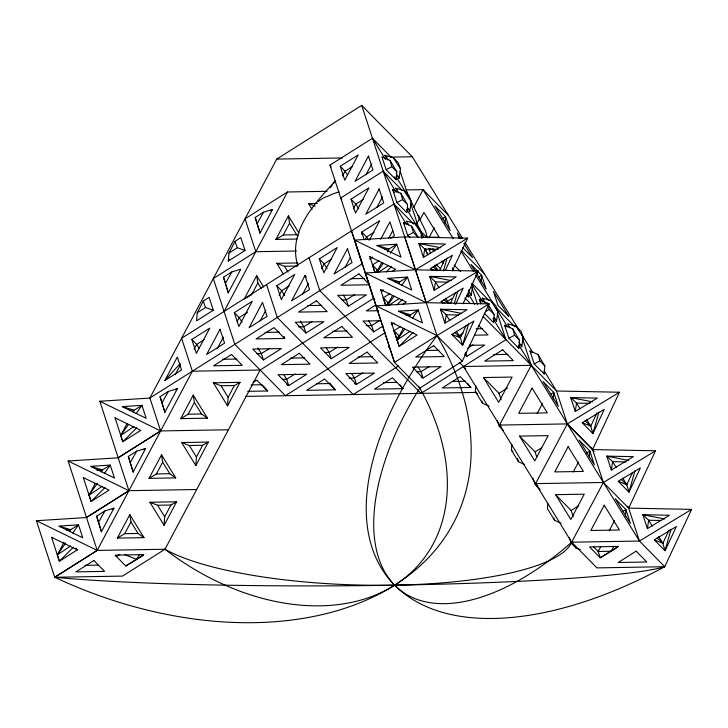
<?xml version="1.0" encoding="UTF-8"?>
<svg xmlns="http://www.w3.org/2000/svg" width="728" height="728" viewBox="0 0 728 728"><rect width="100%" height="100%" fill="white"/><g stroke="black" fill="none" stroke-linecap="round" stroke-linejoin="round"><path stroke-width="1.09" d="M489.125 406.169L482.491 403.194L475.384 391.664L475.748 385.567M524.233 464.309L518.545 461.761L511.447 450.232L511.811 444.135M547.811 503.712L547.511 508.79L554.609 520.329L561.243 523.305M164.1 525.343L164.683 516.78L170.925 505.014L176.595 501.81L164.1 525.343L149.904 502.275L176.595 501.81M195.823 465.601L196.405 457.038L202.657 445.272L208.317 442.078L195.823 465.601L181.627 442.542L208.317 442.078M227.546 405.86L228.128 397.297L234.38 385.54L240.04 382.337L227.546 405.86L213.35 382.801L240.04 382.337M361.579 234.252L361.743 232.059L379.697 220.711L369.387 240.131M445.081 223.278L445.582 216.707L434.889 205.851L450.132 230.603L445.582 216.707L441.951 219.001M481.144 281.845L481.636 275.266L470.943 264.419L475.047 271.08M553.262 398.98L553.753 392.401L543.061 381.554L558.303 406.306L553.753 392.401L551.041 394.121M589.325 457.548L589.817 450.969L579.124 440.112L594.366 464.874L589.817 450.969L586.186 453.262M625.379 516.116L625.88 509.536L615.187 498.68L630.421 523.432L625.88 509.536L623.159 511.256M197.233 312.776L196.578 320.811L213.304 310.237L209.063 297.288L203.203 301.192L197.233 312.776L205.596 307.489L213.304 310.237M228.301 261.07L228.956 253.035L234.926 241.459L240.795 237.546L245.027 250.496L228.301 261.07L229.338 259.113M396.123 179.816L396.806 171.772L390.09 160.415L381.918 156.748L386.159 169.706L396.123 179.816L394.349 176.931M407.562 204.659L406.879 212.703L396.924 202.584L392.683 189.635L400.846 193.302L407.562 204.659L402.584 199.608L400.846 193.302M466.73 295.395L468.268 296.951L468.859 289.917M480.771 303.885L479.361 299.572L487.533 303.23L494.248 314.596L493.557 322.631L484.366 313.295M518.855 348.312L519.546 340.276L512.831 328.91L504.659 325.252L508.899 338.202L518.855 348.312L517.672 346.392M544.153 373.992L544.835 365.957L538.119 354.591L529.957 350.932L534.197 363.882L544.153 373.992L542.97 372.072M396.687 174.511L399.053 178.36L400.446 168.787L398.262 162.763L393.284 157.703L384.857 155.292L387.815 160.096M407.452 207.398L409.819 211.247L411.211 201.674L409.027 195.65L404.049 190.59L395.623 188.179L398.58 192.984M421.512 237.747L421.976 234.562L419.783 228.537L414.805 223.478L406.379 221.066L408.745 224.916M468.24 290.69L471.198 295.495L472.59 285.922L471.862 283.92M494.13 317.335L496.496 321.175L497.888 311.602L495.704 305.578L490.727 300.528L482.3 298.116L485.257 302.921M518.837 342.051L521.794 346.856L523.186 337.282L521.002 331.258L516.025 326.208L507.598 323.796L509.964 327.636M423.423 257.394L424.688 249.012L418.864 243.489L445.472 244.007L423.423 257.394L418.864 243.489L440.731 247.775M434.179 290.281L435.444 281.891L429.629 276.376L456.229 276.895L434.179 290.281L429.629 276.376L451.487 280.662M444.935 323.15L446.209 314.769L440.385 309.254L466.985 309.764L444.935 323.15L440.385 309.254L461.152 313.322M575.284 411.475L576.549 403.094L570.725 397.579L597.324 398.089L575.284 411.475L570.725 397.579L592.583 401.856M611.338 470.042L612.603 461.661L606.788 456.147L633.387 456.656L611.338 470.042L606.788 456.147L628.646 460.424M647.401 528.619L648.666 520.238L642.842 514.723L669.451 515.233L647.401 528.619L642.842 514.723L664.71 519M443.461 270.934L447.065 258.067M454.217 303.822L457.83 290.954M468.586 323.824L462.571 345.272L451.879 334.425L473.928 321.039L462.571 345.272L460.415 337.828L456.265 331.104M598.926 412.148L592.91 433.597L582.227 422.75L604.267 409.364L592.91 433.597L590.754 426.153L586.613 419.428M634.989 470.716L628.974 492.164L618.281 481.317L640.331 467.931L628.974 492.164L626.808 484.721L622.668 477.996M671.043 529.292L665.037 550.741L654.345 539.894L676.394 526.508L665.037 550.741L662.871 543.297L658.731 536.572M439.858 270.015L444.662 259.75M445.318 270.425L452.406 255.273L430.366 268.659L431.895 270.215M452.27 270.916L467.622 238.147L404.677 236.928L354.636 240.094L372.973 296.651L374.747 299.536M450.614 302.903L455.428 292.638M455.601 304.322L463.172 288.161L441.123 301.547L442.651 303.103M463.026 303.794L478.387 271.034L415.442 269.815L365.401 272.982L394.494 362.426L419.792 388.115A214.041 152.334 39 0 1 394.676 585.157A335.517 224.097 24.7 0 1 54.709 577.268L36.4 520.72L86.459 517.544L128.92 490.681L196.697 489.507M451.879 334.425L460.415 337.828L466.184 325.507M522.231 337.756L531.258 365.338L499.535 425.079L567.312 423.905L592.61 449.567L619.483 392.228L556.538 391.018L567.312 423.905L592.61 449.586L603.375 482.473L628.673 508.135L691.6 509.373L664.728 566.712A335.59 175.312 -39.1 0 1 394.649 585.166A214.105 111.557 -51.9 0 1 419.792 388.115L462.28 361.261L489.143 303.904L426.199 302.684L376.158 305.869L436.955 335.562M582.227 422.75L590.754 426.153L597.005 412.812M618.281 481.317L626.808 484.721L632.587 472.399M592.601 449.576L655.537 450.796L628.673 508.135L639.439 541.05L664.728 566.712A335.49 22.122 -0.3 0 1 394.685 585.175A335.49 22.122 -0.3 0 1 54.709 577.268L97.197 550.413L192.365 371.198L181.581 338.311L393.985 204.04L413.75 224.106M654.345 539.894L662.871 543.297L669.123 529.957M194.139 349.194L196.669 344.408L204.149 339.676M237.128 321.385L239.157 317.554L247.566 312.239M279.106 295.495L281.645 290.7L289.116 285.977M342.533 176.012L345.063 171.217L352.543 166.494M321.594 268.641L324.133 263.845L331.604 259.123M353.289 208.9L355.828 204.104L363.299 199.381M365.065 239.867L366.594 236.991L374.065 232.268M375.775 272.745L377.304 269.87L379.17 268.687M386.541 305.633L388.06 302.748L389.935 301.574M396.287 340.431L398.826 335.635L393.975 330.703L400.591 326.526M64.019 542.278L57.312 554.9L59.378 561.233L77.323 549.877L75.949 548.111M69.688 531.595L70.716 529.656L78.515 524.833L82.737 537.774L58.804 526.08L78.515 524.833L72.727 533.033M95.222 483.51L89.034 495.167L91.1 501.492L109.045 490.135L83.356 477.586M101.41 471.862L102.439 469.915L110.237 465.092L114.46 478.032L90.527 466.348L110.237 465.092L104.45 473.291M126.945 423.778L120.757 435.426L122.823 441.75L140.768 430.394L115.079 417.845M133.133 412.121L134.17 410.183L141.96 405.35L146.192 418.3L122.249 406.606L141.96 405.35L136.181 413.559M462.562 238.356L412.294 156.748L361.698 105.387L276.749 159.095L149.859 398.052L362.28 263.791L351.524 230.903M164.847 380.553L177.341 357.029L181.581 369.979L164.847 380.553L180.216 363.509M175.193 374.674L180.353 364.965M101.429 531.704L113.923 508.18L104.978 510.883L96.615 516.17L101.429 531.704L96.615 516.17M133.151 471.962L145.646 448.439L136.7 451.151L128.337 456.438L133.151 471.962L128.337 456.438M164.874 412.221L177.368 388.697L168.432 391.409L160.06 396.696L164.874 412.221L160.06 396.696M228.301 292.738L240.795 269.214L231.85 271.926L223.487 277.213L228.301 292.738L223.487 277.213M260.023 233.006L272.518 209.482L263.572 212.185L255.209 217.472L260.023 233.006L255.209 217.472M224.06 311.457L287.514 191.983L327.054 191.3M217.162 348.794L223.35 337.137M117.299 538.11L129.793 514.587L143.989 537.646L117.299 538.11L124.716 533.679L138.056 533.451L143.989 537.646M149.022 478.369L161.516 454.845L175.721 477.905L149.022 478.369L156.438 473.946L169.779 473.71L175.721 477.905M180.753 418.627L193.238 395.104L207.444 418.172L180.753 418.627L188.161 414.205L201.51 413.977L207.444 418.172M244.171 299.153L256.666 275.63L263.764 287.16M297.024 239.048L275.894 239.412L288.388 215.888L299.035 233.188M124.716 533.679L130.958 521.921L129.793 514.587M156.438 473.946L162.681 462.18L161.516 454.845M188.161 414.205L194.403 402.447L193.238 395.104M256.666 275.63L257.83 282.964L251.588 294.722L245.099 298.598M275.894 239.412L283.31 234.98L289.553 223.223L288.388 215.888M260.169 320.966L265.838 310.283M139.348 554.581L136.773 559.432L125.798 565.984L115.106 555.136L143.753 554.636L125.798 565.984M305.005 275.575L291.591 300.828L309.555 289.48L305.005 275.575L306.397 276.995M691.6 509.373L639.439 541.05L571.653 542.205A214.023 53.544 1.5 0 1 394.685 585.175A214.041 152.334 39 0 1 164.974 549.249L97.197 550.413L54.709 577.268L122.495 576.094L164.974 549.249L260.151 370.033L373.419 298.416M302.648 294.121L308.326 283.438M366.075 174.638L371.744 163.955M345.136 267.267L350.295 257.557M376.831 207.526L382.509 196.842M380.662 239.348L389.944 221.867L394.494 235.772L390.718 238.156M388.625 238.466L392.756 230.694M376.576 272.327L381.736 262.617M387.405 251.934L388.952 249.021L396.751 244.199L400.973 257.148L377.04 245.454L396.751 244.199L390.326 253.317M413.559 207.562L423.077 189.635L448.375 215.315M419.792 220.174L423.914 212.403L439.157 237.155L427.036 237.364M387.341 305.214L392.501 295.504M398.689 283.856L399.718 281.909L407.507 277.086L411.739 290.026L387.796 278.342L407.507 277.086L401.729 285.285M428.974 237.765L434.252 227.828M410.255 331.167L397.069 340.049L403.257 328.392M409.445 316.744L410.483 314.796L418.272 309.973L422.504 322.914L398.562 311.22L418.272 309.973L412.494 318.172M537.155 413.468L542.433 403.521M537.965 486.049L535.59 483.638L567.312 423.905L619.483 392.228M573.209 472.035L578.487 462.089M655.537 450.796L603.375 482.473L571.653 542.205A214.105 111.557 -51.9 0 1 394.649 585.166A335.59 175.312 -39.1 0 1 436.982 335.581L404.695 236.919M600.827 546.5L598.179 551.478L600.254 557.775L610.319 551.769M609.272 530.603L614.55 520.657M593.511 546.728L598.179 551.478L611.229 551.223L613.813 546.364M257.193 223.505L263.572 212.185M225.471 283.238L231.85 271.926M162.044 402.721L168.432 391.409M130.321 462.462L136.7 451.151M98.599 522.204L104.978 510.883M128.465 424.488L120.757 435.426L133.943 426.544M97.388 483.319L89.034 495.167L102.22 486.286M65.666 543.061L57.312 554.9L70.498 546.018M376.831 272.454L383.256 263.336M387.596 305.332L394.021 296.223M397.069 340.049L404.777 329.111M330.184 187.842L332.277 185.167M333.679 183.374L335.071 181.591M335.599 180.562C314.632 203.722 287.706 231.013 297.688 265.556M136.846 427.682L122.823 441.75L115.033 417.754M105.114 487.414L91.1 501.492L83.311 477.495M73.392 547.156L59.378 561.233L51.579 537.237M386.177 271.999L391.628 266.53M396.942 304.886L402.393 299.408M413.158 332.296L399.135 346.373L393.975 330.703M503.33 430.366L499.062 426.035L500.764 424.824M580.352 549.54L576.157 548.22L571.18 543.161L572.881 541.96M378.378 272.372L388.734 265.392M389.134 305.26L399.499 298.28M287.514 191.983L245.027 218.837L255.792 251.715L296.46 251.014M489.143 303.904L436.973 335.581L394.494 362.426L329.975 165.119L372.463 138.274L391.436 157.53M340.222 166.284L358.176 154.937L344.772 180.18L340.222 166.284L345.063 171.217L347.402 175.011M270.661 210.656L272.518 209.482M228.956 253.035L237.319 247.748L245.027 250.496M255.792 251.715L213.304 278.569L234.826 344.344L285.421 395.704L385.503 332.45M402.193 190.418L383.219 171.162L340.731 198.007L341.914 199.927M350.987 199.172L368.941 187.824L355.528 213.067L350.987 199.172L355.828 204.104L358.749 208.845M191.828 339.466L209.782 328.119L196.378 353.371L191.828 339.466L196.669 344.408L199.008 348.202M234.316 312.621L252.27 301.274L238.857 326.517L234.316 312.621L239.157 317.554L242.078 322.295M276.795 285.767L294.758 274.42L281.345 299.663L276.795 285.767L281.645 290.7L284.566 295.441M319.283 258.913L337.237 247.566L323.833 272.818L319.283 258.913L324.133 263.845L327.054 268.596M369.76 258.995L372.645 257.221M374.902 272.418L372.454 264.937L379.07 260.751M175.512 389.871L177.368 388.697M269.769 348.293L261.361 353.608L257.011 353.681M312.248 321.448L303.849 326.763L298.407 326.845M354.736 294.594L346.328 299.909L341.987 299.972M391.782 271.635L395.559 269.242L369.87 256.693M263.436 359.914L281.39 348.566L252.743 349.058L263.436 359.914L261.361 353.608L257.858 347.92M305.915 333.06L323.878 321.712L295.222 322.213L305.915 333.06L303.849 326.763L300.336 321.066M348.403 306.215L366.357 294.858L337.71 295.359L348.403 306.215L346.328 299.909L343.407 295.159M36.4 520.72L97.197 550.413L68.123 460.988L118.182 457.812L160.642 430.94L228.428 429.766M86.432 517.526L128.92 490.681L118.154 457.794L160.642 430.94L149.877 398.052M385.667 305.305L383.219 297.816L389.835 293.639M143.789 449.613L145.646 448.439M253.035 382.528L256.82 380.134L267.504 390.991L247.675 391.327M375.766 304.959L366.321 310.929L378.442 310.719M402.548 304.522L406.324 302.129L380.626 289.58M295.067 373.974L286.659 379.288L282.309 379.361M337.546 347.129L329.138 352.443L324.797 352.507M379.106 320.866L371.626 325.589L366.193 325.671M331.213 358.74L349.176 347.392L320.52 347.893L331.213 358.74L329.138 352.443L326.217 347.693M380.635 320.729L363.008 321.039L373.701 331.886L383.156 325.916M391.282 324.761L394.121 322.977M478.915 276.986L481.636 275.266L486.186 289.171L476.221 272.982M112.067 509.354L113.923 508.18M446.391 301.993L452.061 298.416M362.844 372.809L354.436 378.123L349.003 378.205M398.525 365.893L353.207 394.531L277.313 317.49L266.548 284.603M463.181 333.051L459.395 335.435L461.598 335.399M429.429 366.384L421.03 371.699L416.68 371.762M467.512 348.321L473.118 344.781M143.389 555.255L136.773 559.432L124.679 554.554M464.491 354.072L466.785 356.401L484.739 345.054L469.314 345.318M497.279 313.131L505.96 339.658L420.984 393.357L319.801 290.645L309.036 257.757M501.119 399.763L499.017 393.348L507.525 387.969M536.827 457.266L535.08 451.915L541.696 447.738M573.236 516.898L571.134 510.483L578.696 505.705M611.229 551.223L617.845 547.047M467.622 238.147L415.461 269.815L354.636 240.094M365.401 272.982L426.189 302.675L478.387 271.034M116.171 556.611L119.829 554.418M386.159 169.706L391.819 166.721L396.806 171.772M396.924 202.584L402.584 199.608M407.68 235.472L413.349 232.496L418.327 237.546L411.611 226.19L403.439 222.522L407.68 235.472L409.982 237.81M485.485 311.529L489.262 309.536L494.248 314.596M508.899 338.202L514.56 335.217L519.546 340.276M534.197 363.882L539.858 360.897L544.835 365.957M384.502 249.304L388.952 249.021L377.04 245.454M395.268 282.191L399.718 281.909L387.796 278.342M406.024 315.078L410.483 314.796L398.562 311.22M118.182 457.812L99.845 401.246L149.904 398.07M129.711 410.465L134.17 410.183L122.249 406.606M96.879 470.27L102.439 469.915L91.61 466.666M66.266 529.939L70.716 529.656L59.887 526.408M276.749 159.095L342.26 157.958M390.836 157.121L412.294 156.748M406.133 189.926L423.077 189.635L453.226 238.602M312.048 209.346L308.499 203.576L317.39 203.421M283.31 234.98L296.651 234.753L298.353 235.954M283.283 273.892L276.776 263.318L297.907 262.954M276.776 263.318L284.457 266.284L297.798 266.057M351.069 278.706L364.291 278.478M307.48 305.578L321.803 305.332M448.557 303.139L450.759 303.103M264.992 332.432L279.315 332.186M332.778 331.258L347.101 331.012M476.057 328.783L482.673 328.665M474.82 335.171L488.051 334.953L478.878 325.644M284.694 338.465L256.047 338.948L274.001 327.609L284.694 338.465L284.011 336.354M425.762 350.496L438.984 350.268M222.513 359.286L236.837 359.031M290.29 358.112L304.613 357.867M358.076 356.938L372.399 356.693M493.639 354.6L507.971 354.345M192.365 371.198L260.151 370.033M531.258 365.338L463.472 366.512L571.653 542.205L596.951 567.885L664.728 566.712M483.456 377.55L512.102 377.059L498.698 402.311L483.456 377.55L499.017 393.348M251.114 384.903L262.135 384.712M316.689 383.774L329.911 383.547M383.374 382.619L396.596 382.391M452.261 381.426L465.483 381.199M213.35 382.801L221.03 385.767L234.38 385.54M335.289 389.817L306.643 390.308L324.597 378.96L335.289 389.817L329.711 382.992M403.075 388.643L374.429 389.143L392.383 377.786L403.075 388.643L399.581 384.375M470.861 387.469L442.205 387.969L460.169 376.622L470.861 387.469L467.367 383.21M245.882 396.387L476.349 392.401M519.519 436.118L548.166 435.626L534.761 460.87L519.519 436.118L535.08 451.915M181.627 442.542L189.307 445.509L202.657 445.272M535.59 483.638L603.375 482.473M555.573 494.685L584.229 494.194L570.816 519.437L555.573 494.685L571.134 510.483M149.904 502.275L157.585 505.241L170.925 505.014M84.876 565.356L98.098 565.128M438.211 249.267L424.688 249.012L428.237 254.773M447.838 282.136L435.444 281.891L439.002 287.66M458.594 315.006L446.209 314.769L449.758 320.529M590.062 403.358L576.549 403.094L580.098 408.854M626.125 461.925L612.603 461.661L616.161 467.421M661.06 520.475L648.666 520.238L652.215 525.998M308.499 203.576L315.215 206.179M430.366 268.659L435.098 270.552M441.123 301.547L444.917 303.066M421.084 377.186L423.095 378.005L441.059 366.648L412.403 367.149L423.095 378.005L421.03 371.699L418.099 366.958M354.5 383.611L356.511 384.42L374.465 373.073L345.818 373.573L356.511 384.42L354.436 378.123L351.515 373.373M286.714 384.784L288.725 385.594L306.688 374.247L278.041 374.738L288.725 385.594L286.659 379.288L283.738 374.547M429.784 248.667L434.889 250.96M391.391 322.468L417.08 335.017L399.135 346.373L391.346 322.377M99.845 401.246L160.642 430.94M68.123 460.988L128.92 490.681M51.624 537.328L77.323 549.877M433.196 266.657L437.264 270.525M585.048 420.748L590.754 426.153M443.953 299.545L448.029 303.412M621.111 479.315L626.808 484.721M454.709 332.423L460.415 337.828M657.175 537.892L662.871 543.297M384.857 155.292L387.159 157.63M462.699 247.593L472.627 257.666L463.836 243.389M461.507 250.614L484.439 273.883M395.623 188.179L397.151 189.735M419.31 229.73L427.209 237.756M454.09 265.038L460.415 271.462M472.272 283.501L488.87 300.346M495.986 307.571L514.96 326.836M482.3 298.116L483.829 299.672M441.514 261.07L443.652 263.236L442.533 261.343M436.072 264.273L440.668 268.941M436.391 269.032L437.974 270.643M464.855 297.925L470.388 303.54M483.037 316.38L556.556 391.018L544.144 370.852M462.271 361.243L436.982 335.581A335.517 224.097 24.7 0 1 394.676 585.157A214.023 53.544 1.5 0 1 164.974 549.249M459.523 362.499L465.847 368.914M475.384 391.664L477.523 393.83M499.535 425.079L501.11 426.681M511.447 450.232L512.867 451.669M540.103 489.653L535.116 484.602L532.996 478.123M388.306 346.719L390.599 349.04M372.454 264.937L377.304 269.87M383.219 297.816L388.06 302.748M263.318 385.867L267.504 390.991M516.025 326.208L523.186 337.282M490.727 300.528L497.888 311.602M393.284 157.703L400.446 168.787M471.398 284.075L472.59 285.922M404.049 190.59L411.211 201.674M414.805 223.478L421.976 234.562M464.928 242.196L519.31 330.53M521.676 334.37L532.905 352.616M460.906 238.629L457.384 232.915L459.141 238.265M529.957 350.932L531.14 352.853M460.915 251.087L473.327 271.244M475.693 275.084L492.838 302.93M496.969 309.655L507.616 326.936M518.846 345.172L639.439 541.031M504.659 325.252L505.842 327.172M472.263 284.93L482.91 302.211M492.956 318.536L505.96 339.658M479.361 299.572L481.135 302.457M372.463 138.274L385.467 159.396M396.105 176.677L406.151 193.002M452.288 267.895L454.063 270.771M468.25 293.812L474.747 304.377M467.085 295.031L468.268 296.951M432.887 248.676L434.07 250.596M420.484 231.65L424.033 237.41M383.219 171.162L396.223 192.283M406.87 209.564L418.099 227.8M392.683 189.635L394.458 192.52M429.948 250.132L428.765 248.212L430.53 253.608M434.752 265.338L437.71 270.143M393.985 204.04L406.397 224.206M403.439 222.522L404.632 224.442M445.509 298.225L448.475 303.03M574.383 545.336L576.157 548.22M329.975 165.119L331.158 167.04M368.341 239.84L366.594 236.991L361.743 232.059L364.191 239.539M418.609 386.195L419.792 388.115M368.705 320.839L371.626 325.589L373.701 331.886M289.553 223.223L296.651 234.753M284.457 266.284L288.006 272.054M257.83 282.964L261.379 288.725M221.03 385.767L228.128 397.297M194.403 402.447L201.51 413.977M189.307 445.509L196.405 457.038M162.681 462.18L169.779 473.71M157.585 505.241L164.683 516.78M130.958 521.921L138.056 533.451M406.415 192.001L407.917 195.004M408.909 197.006L425.689 231.222L427.172 237.392M234.926 241.459L237.319 247.748M203.203 301.192L205.596 307.489M465.401 352.197L466.785 356.401M521.093 344.699L521.794 346.856M569.414 537.765L571.18 543.161M495.795 319.019L496.496 321.175M553.899 518.163L554.609 520.329M471.981 287.451L477.541 304.431M470.497 293.339L471.198 295.495M517.49 458.522L518.545 461.761M497.297 420.638L499.062 426.035M481.781 401.037L482.491 403.194M400.191 171.38L407.826 194.713M410.601 203.203L418.937 228.665M421.012 235.026L422.085 238.22M425.525 248.821L427.291 254.127M398.353 176.203L399.053 178.36M409.109 209.082L409.819 211.247M361.698 105.387L426.217 302.702M369.824 256.602L374.92 272.281M380.58 289.489L385.685 305.169M538.119 354.591L539.858 360.897M512.831 328.91L514.56 335.217M487.533 303.23L489.262 309.536M411.611 226.19L413.349 232.496M390.09 160.415L391.819 166.721M339.257 191.846A66.876 59.742 34.4 0 0 327.191 196.505A66.876 38.184 49.6 0 0 318.427 201.492M417.881 215.042A66.876 12.968 -32.5 0 1 416.662 223.66M220.029 329.284L206.625 354.536L224.579 343.179L220.029 329.284M262.517 302.429L249.113 327.682L267.067 316.334L262.517 302.429M368.423 156.101L355.018 181.345L372.973 169.997L368.423 156.101M379.188 188.98L365.774 214.232L383.738 202.885L379.188 188.98M347.484 248.73L334.079 273.974L352.034 262.626L347.484 248.73M532.095 388.106L518.682 413.349L547.329 412.858L532.095 388.106M568.149 446.674L554.745 471.917L583.392 471.425L568.149 446.674M604.213 505.241L590.799 530.485L619.446 529.993L604.213 505.241M316.489 300.764L298.535 312.103L327.181 311.611L316.489 300.764M358.977 273.91L341.023 285.249L369.669 284.766L358.977 273.91M231.522 354.463L213.559 365.802L242.215 365.32L231.522 354.463M383.356 290.099L381.463 291.291L383.347 290.09M299.299 353.289L281.345 364.628L309.991 364.146L299.299 353.289M341.787 326.444L323.833 337.783L352.479 337.291L341.787 326.444M367.085 352.115L349.131 363.463L377.777 362.972L367.085 352.115M433.67 345.7L415.715 357.039L444.362 356.556L433.67 345.7M93.885 560.533L75.93 571.89L104.577 571.38L93.885 560.533M502.657 349.777L484.693 361.115L513.34 360.633L502.657 349.777M618.218 546.428L600.254 557.775L589.562 546.928L618.218 546.428M636.126 551.141L618.172 562.507L646.819 562.007L636.126 551.141M508.69 316.234L497.998 305.387L493.447 291.482L508.69 316.234M593.793 451.506L591.427 447.665L593.784 451.496M628.673 508.153L627.49 506.233L628.673 508.135"/></g></svg>
